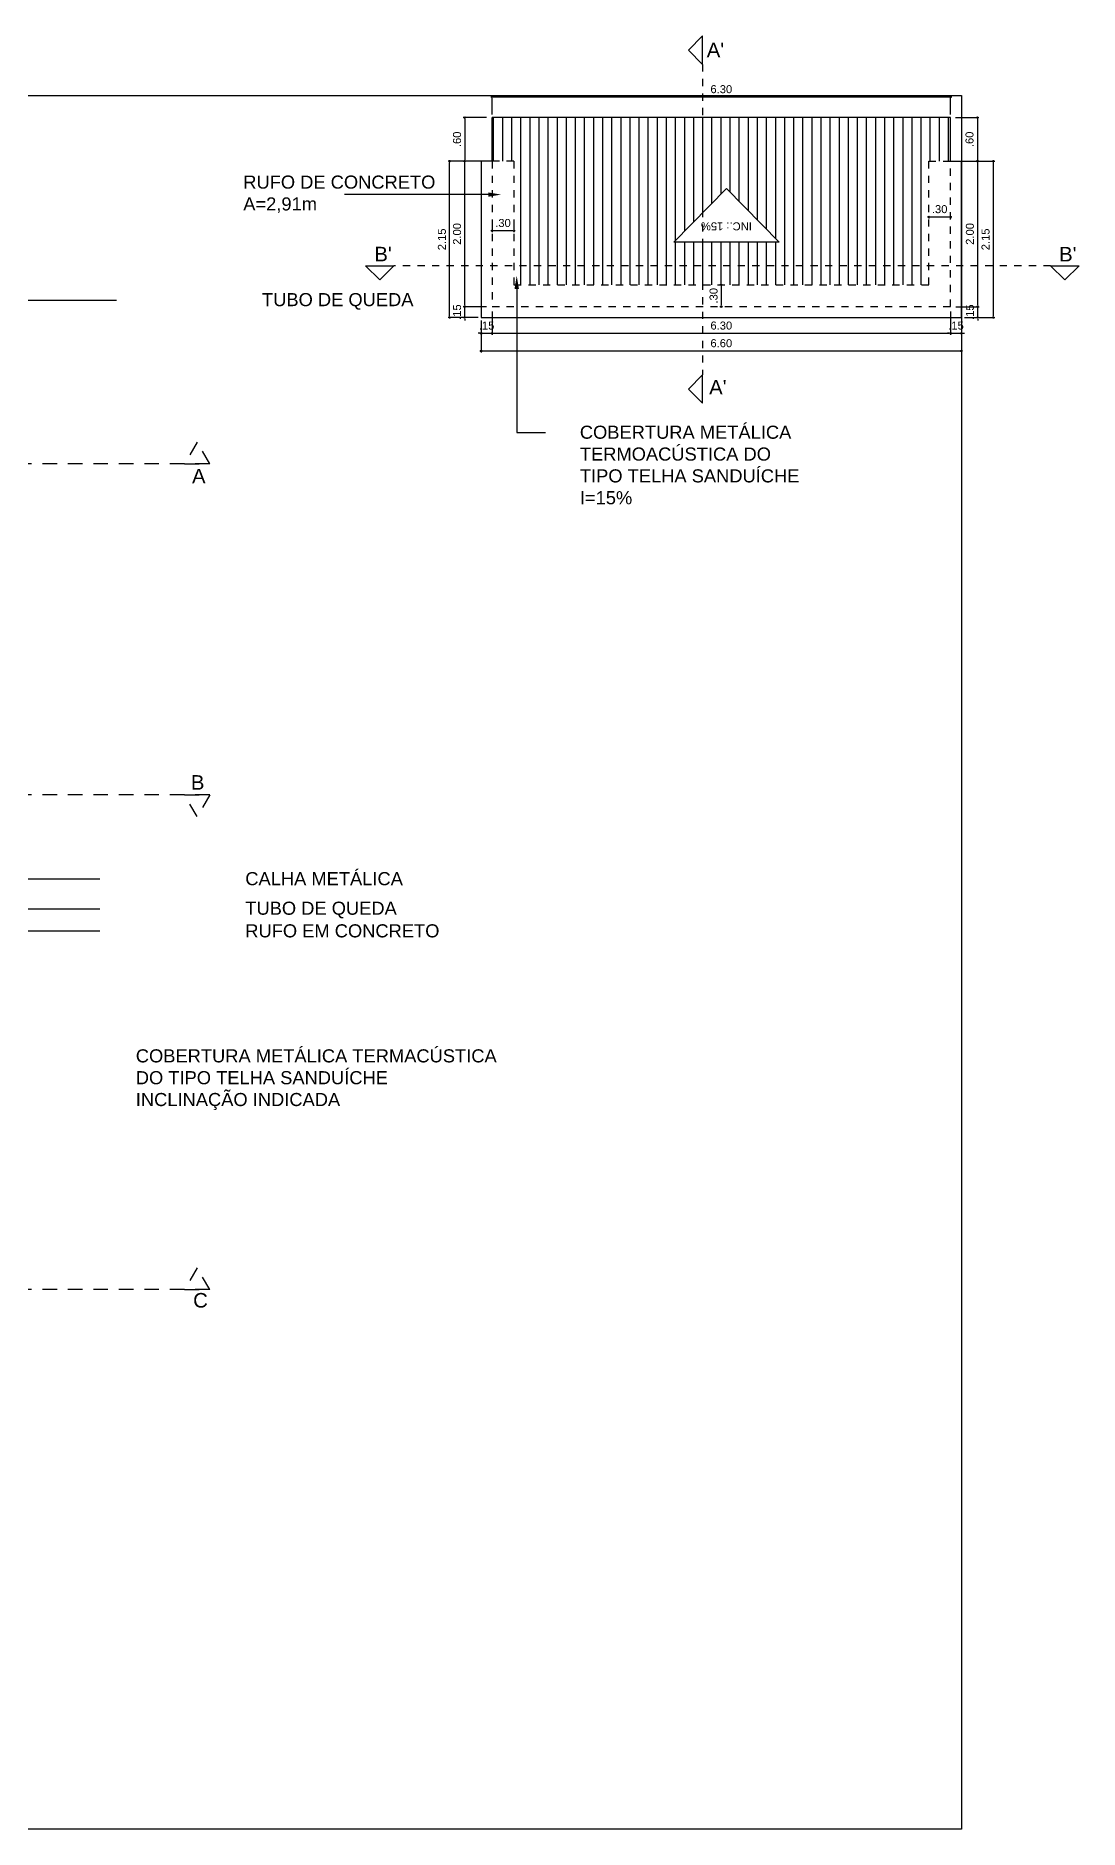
# Model space of a CAD drawing. Header units: millimetres. Extents: x 2125 to 3408, y 1171 to 1686.
# Drawn here: x 2702.28 to 2716.62, y 1438.24 to 1462.89 of the extents above; entities that cross this region are included whole.
import ezdxf
from ezdxf import colors
from ezdxf.entities.mleader import LeaderData, LeaderLine
from ezdxf.math import Vec2, Vec3

# ---------------------------------------------------------------- set-up
doc = ezdxf.new("R2010")
doc.units = ezdxf.units.MM
doc.linetypes.add('CONTORNO_QUADRO_T', pattern=[0.35, 0.2, -0.15])
doc.linetypes.add('DASHDOT', pattern=[1, 0.5, -0.25, 0, -0.25])
for name, color, linetype in [('Cobertura_Telha Cerâmica', 30, 'Continuous'), ('cotas', 7, 'Continuous'), ('linha de corte', 1, 'Continuous'), ('PAREDES', 4, 'Continuous'), ('TEXTO01', 7, 'Continuous'), ('TEXTO02', 3, 'Continuous'), ('TEXTO03', 2, 'Continuous'), ('TEXTO04', 6, 'Continuous')]:
    doc.layers.add(name, color=color, linetype=linetype)
doc.styles.add('ROMANS', font='arial.ttf')
doc.styles.get("Standard").update_dxf_attribs({"font": 'arial.ttf'})
doc.styles.add('TEXTO1', font='swissko.ttf', dxfattribs={"width": 0.6, "height": 0.1})
doc.dimstyles.new('ESCALA75', dxfattribs={"dimtxt": 0.11, "dimasz": 0.02, "dimexe": 0.02, "dimexo": 0.04, "dimgap": 0.05, "dimtad": 1, "dimzin": 4, "dimdsep": 46, "dimtxsty": 'ROMANS', "dimblk1": 'PPC', "dimblk2": 'PPC', "dimsah": 1, "dimcen": 0.02, "dimclrd": 7, "dimclre": 7, "dimclrt": 3, "dimazin": 1, "dimtfac": 1, "dimtix": 1, "dimtmove": 0, "dimatfit": 3, "dimldrblk": 'PPC', "dimfxl": 0, "dimtolj": 1, "dimtzin": 12, "dimarcsym": 0})

# ---------------------------------------------------------------- blocks, each defined once
blk = doc.blocks.new('PPC')
at = {"color": 2}
blk.add_circle((0, 0), 0.5, dxfattribs=at)
blk = doc.blocks.new('*D714')
at = {"layer": 'cotas', "color": 7, "lineweight": -2, "transparency": 16777216}
for p, q in [((2708.549, 1459.1), (2708.549, 1458.78)), ((2708.379, 1458.8), (2708.359, 1458.8)), ((2708.399, 1458.976), (2708.399, 1458.78)), ((2708.399, 1458.8), (2708.549, 1458.8)), ((2708.569, 1458.8), (2708.589, 1458.8))]:
    blk.add_line(p, q, dxfattribs=at)
at = {"layer": 'DEFPOINTS', "color": 0, "transparency": 16777216}
for p in [(2708.399, 1459.016), (2708.549, 1459.166), (2708.549, 1458.8)]:
    blk.add_point(p, dxfattribs=at)
at = {"layer": 'cotas', "color": 7, "lineweight": -2, "transparency": 16777216, "xscale": 0.02, "yscale": 0.02, "zscale": 0.02}
blk.add_blockref('PPC', (2708.399, 1458.8), dxfattribs=at)
at = {"layer": 'cotas', "color": 7, "lineweight": -2, "transparency": 16777216, "xscale": 0.02, "yscale": 0.02, "zscale": 0.02, "rotation": 180}
blk.add_blockref('PPC', (2708.549, 1458.8), dxfattribs=at)
at = {"layer": 'cotas', "color": 3, "transparency": 16777216, "insert": (2708.474, 1458.906), "char_height": 0.11, "attachment_point": 5, "style": 'ROMANS'}
blk.add_mtext('\\A1;.15', dxfattribs=at)
blk = doc.blocks.new('*D715')
at = {"layer": 'cotas', "color": 7, "lineweight": -2, "transparency": 16777216}
for p, q in [((2708.549, 1459.1), (2708.549, 1458.78)), ((2714.849, 1459.1), (2714.849, 1458.78)), ((2708.569, 1458.8), (2714.829, 1458.8))]:
    blk.add_line(p, q, dxfattribs=at)
at = {"layer": 'DEFPOINTS', "color": 0, "transparency": 16777216}
for p in [(2708.549, 1459.166), (2714.849, 1459.166), (2714.849, 1458.8)]:
    blk.add_point(p, dxfattribs=at)
at = {"layer": 'cotas', "color": 7, "lineweight": -2, "transparency": 16777216, "xscale": 0.02, "yscale": 0.02, "zscale": 0.02, "rotation": 180}
blk.add_blockref('PPC', (2708.549, 1458.8), dxfattribs=at)
at = {"layer": 'cotas', "color": 7, "lineweight": -2, "transparency": 16777216, "xscale": 0.02, "yscale": 0.02, "zscale": 0.02}
blk.add_blockref('PPC', (2714.849, 1458.8), dxfattribs=at)
at = {"layer": 'cotas', "color": 3, "transparency": 16777216, "insert": (2711.699, 1458.906), "char_height": 0.11, "attachment_point": 5, "style": 'ROMANS'}
blk.add_mtext('\\A1;6.30', dxfattribs=at)
blk = doc.blocks.new('*D716')
at = {"layer": 'cotas', "color": 7, "lineweight": -2, "transparency": 16777216}
for p, q in [((2714.849, 1459.1), (2714.849, 1458.78)), ((2714.829, 1458.8), (2714.809, 1458.8)), ((2714.849, 1458.8), (2714.999, 1458.8)), ((2714.999, 1458.976), (2714.999, 1458.78)), ((2715.019, 1458.8), (2715.039, 1458.8))]:
    blk.add_line(p, q, dxfattribs=at)
at = {"layer": 'DEFPOINTS', "color": 0, "transparency": 16777216}
for p in [(2714.849, 1459.166), (2714.999, 1459.016), (2714.999, 1458.8)]:
    blk.add_point(p, dxfattribs=at)
at = {"layer": 'cotas', "color": 7, "lineweight": -2, "transparency": 16777216, "xscale": 0.02, "yscale": 0.02, "zscale": 0.02}
blk.add_blockref('PPC', (2714.849, 1458.8), dxfattribs=at)
at = {"layer": 'cotas', "color": 7, "lineweight": -2, "transparency": 16777216, "xscale": 0.02, "yscale": 0.02, "zscale": 0.02, "rotation": 180}
blk.add_blockref('PPC', (2714.999, 1458.8), dxfattribs=at)
at = {"layer": 'cotas', "color": 3, "transparency": 16777216, "insert": (2714.924, 1458.906), "char_height": 0.11, "attachment_point": 5, "style": 'ROMANS'}
blk.add_mtext('\\A1;.15', dxfattribs=at)
blk = doc.blocks.new('*D717')
at = {"layer": 'cotas', "color": 7, "lineweight": -2, "transparency": 16777216}
for p, q in [((2708.399, 1458.857), (2708.399, 1458.537)), ((2714.999, 1458.857), (2714.999, 1458.537)), ((2708.419, 1458.557), (2714.979, 1458.557))]:
    blk.add_line(p, q, dxfattribs=at)
at = {"layer": 'DEFPOINTS', "color": 0, "transparency": 16777216}
for p in [(2708.399, 1459.016), (2714.999, 1459.016), (2714.999, 1458.557)]:
    blk.add_point(p, dxfattribs=at)
at = {"layer": 'cotas', "color": 7, "lineweight": -2, "transparency": 16777216, "xscale": 0.02, "yscale": 0.02, "zscale": 0.02, "rotation": 180}
blk.add_blockref('PPC', (2708.399, 1458.557), dxfattribs=at)
at = {"layer": 'cotas', "color": 7, "lineweight": -2, "transparency": 16777216, "xscale": 0.02, "yscale": 0.02, "zscale": 0.02}
blk.add_blockref('PPC', (2714.999, 1458.557), dxfattribs=at)
at = {"layer": 'cotas', "color": 3, "transparency": 16777216, "insert": (2711.699, 1458.663), "char_height": 0.11, "attachment_point": 5, "style": 'ROMANS'}
blk.add_mtext('\\A1;6.60', dxfattribs=at)
blk = doc.blocks.new('*D718')
at = {"layer": 'cotas', "color": 7, "lineweight": -2, "transparency": 16777216}
for p, q in [((2708.474, 1459.166), (2708.154, 1459.166)), ((2708.359, 1459.016), (2708.154, 1459.016)), ((2708.174, 1459.186), (2708.174, 1459.206)), ((2708.174, 1459.016), (2708.174, 1459.166)), ((2708.174, 1458.996), (2708.174, 1458.976))]:
    blk.add_line(p, q, dxfattribs=at)
at = {"layer": 'DEFPOINTS', "color": 0, "transparency": 16777216}
for p in [(2708.174, 1459.166), (2708.399, 1459.016), (2708.549, 1459.166)]:
    blk.add_point(p, dxfattribs=at)
at = {"layer": 'cotas', "color": 7, "lineweight": -2, "transparency": 16777216, "xscale": 0.02, "yscale": 0.02, "zscale": 0.02}
for p, rotation in [((2708.174, 1459.166), 270), ((2708.174, 1459.016), 90)]:
    blk.add_blockref('PPC', p, dxfattribs=dict(at, rotation=rotation))
at = {"layer": 'cotas', "color": 3, "transparency": 16777216, "insert": (2708.068, 1459.091), "char_height": 0.11, "attachment_point": 5, "rotation": 90, "style": 'ROMANS'}
blk.add_mtext('\\A1;.15', dxfattribs=at)
blk = doc.blocks.new('*D719')
at = {"layer": 'cotas', "color": 7, "lineweight": -2, "transparency": 16777216}
for p, q in [((2708.359, 1461.166), (2708.154, 1461.166)), ((2708.174, 1459.186), (2708.174, 1461.146)), ((2708.474, 1459.166), (2708.154, 1459.166))]:
    blk.add_line(p, q, dxfattribs=at)
at = {"layer": 'DEFPOINTS', "color": 0, "transparency": 16777216}
for p in [(2708.174, 1461.166), (2708.399, 1461.166), (2708.549, 1459.166)]:
    blk.add_point(p, dxfattribs=at)
at = {"layer": 'cotas', "color": 7, "lineweight": -2, "transparency": 16777216, "xscale": 0.02, "yscale": 0.02, "zscale": 0.02}
for p, rotation in [((2708.174, 1461.166), 90), ((2708.174, 1459.166), 270)]:
    blk.add_blockref('PPC', p, dxfattribs=dict(at, rotation=rotation))
at = {"layer": 'cotas', "color": 3, "transparency": 16777216, "insert": (2708.068, 1460.166), "char_height": 0.11, "attachment_point": 5, "rotation": 90, "style": 'ROMANS'}
blk.add_mtext('\\A1;2.00', dxfattribs=at)
blk = doc.blocks.new('*D720')
at = {"layer": 'cotas', "color": 7, "lineweight": -2, "transparency": 16777216}
for p, q in [((2708.266, 1461.166), (2707.946, 1461.166)), ((2707.966, 1459.036), (2707.966, 1461.146)), ((2708.266, 1459.016), (2707.946, 1459.016))]:
    blk.add_line(p, q, dxfattribs=at)
at = {"layer": 'DEFPOINTS', "color": 0, "transparency": 16777216}
for p in [(2707.966, 1461.166), (2708.399, 1461.166), (2708.399, 1459.016)]:
    blk.add_point(p, dxfattribs=at)
at = {"layer": 'cotas', "color": 7, "lineweight": -2, "transparency": 16777216, "xscale": 0.02, "yscale": 0.02, "zscale": 0.02}
for p, rotation in [((2707.966, 1461.166), 90), ((2707.966, 1459.016), 270)]:
    blk.add_blockref('PPC', p, dxfattribs=dict(at, rotation=rotation))
at = {"layer": 'cotas', "color": 3, "transparency": 16777216, "insert": (2707.86, 1460.091), "char_height": 0.11, "attachment_point": 5, "rotation": 90, "style": 'ROMANS'}
blk.add_mtext('\\A1;2.15', dxfattribs=at)
blk = doc.blocks.new('*D721')
at = {"layer": 'cotas', "color": 7, "lineweight": -2, "transparency": 16777216}
for p, q in [((2714.922, 1459.166), (2715.242, 1459.166)), ((2715.039, 1459.016), (2715.242, 1459.016)), ((2715.222, 1459.186), (2715.222, 1459.206)), ((2715.222, 1459.016), (2715.222, 1459.166)), ((2715.222, 1458.996), (2715.222, 1458.976))]:
    blk.add_line(p, q, dxfattribs=at)
at = {"layer": 'DEFPOINTS', "color": 0, "transparency": 16777216}
for p in [(2714.849, 1459.166), (2714.999, 1459.016), (2715.222, 1459.166)]:
    blk.add_point(p, dxfattribs=at)
at = {"layer": 'cotas', "color": 7, "lineweight": -2, "transparency": 16777216, "xscale": 0.02, "yscale": 0.02, "zscale": 0.02}
for p, rotation in [((2715.222, 1459.166), 270), ((2715.222, 1459.016), 90)]:
    blk.add_blockref('PPC', p, dxfattribs=dict(at, rotation=rotation))
at = {"layer": 'cotas', "color": 3, "transparency": 16777216, "insert": (2715.115, 1459.091), "char_height": 0.11, "attachment_point": 5, "rotation": 90, "style": 'ROMANS'}
blk.add_mtext('\\A1;.15', dxfattribs=at)
blk = doc.blocks.new('*D722')
at = {"layer": 'cotas', "color": 7, "lineweight": -2, "transparency": 16777216}
for p, q in [((2715.039, 1461.166), (2715.242, 1461.166)), ((2715.222, 1459.186), (2715.222, 1461.146)), ((2714.922, 1459.166), (2715.242, 1459.166))]:
    blk.add_line(p, q, dxfattribs=at)
at = {"layer": 'DEFPOINTS', "color": 0, "transparency": 16777216}
for p in [(2714.999, 1461.166), (2715.222, 1461.166), (2714.849, 1459.166)]:
    blk.add_point(p, dxfattribs=at)
at = {"layer": 'cotas', "color": 7, "lineweight": -2, "transparency": 16777216, "xscale": 0.02, "yscale": 0.02, "zscale": 0.02}
for p, rotation in [((2715.222, 1461.166), 90), ((2715.222, 1459.166), 270)]:
    blk.add_blockref('PPC', p, dxfattribs=dict(at, rotation=rotation))
at = {"layer": 'cotas', "color": 3, "transparency": 16777216, "insert": (2715.115, 1460.166), "char_height": 0.11, "attachment_point": 5, "rotation": 90, "style": 'ROMANS'}
blk.add_mtext('\\A1;2.00', dxfattribs=at)
blk = doc.blocks.new('*D723')
at = {"layer": 'cotas', "color": 7, "lineweight": -2, "transparency": 16777216}
for p, q in [((2715.136, 1461.166), (2715.456, 1461.166)), ((2715.436, 1461.146), (2715.436, 1459.036)), ((2715.136, 1459.016), (2715.456, 1459.016))]:
    blk.add_line(p, q, dxfattribs=at)
at = {"layer": 'DEFPOINTS', "color": 0, "transparency": 16777216}
for p in [(2714.999, 1461.166), (2714.999, 1459.016), (2715.436, 1459.016)]:
    blk.add_point(p, dxfattribs=at)
at = {"layer": 'cotas', "color": 7, "lineweight": -2, "transparency": 16777216, "xscale": 0.02, "yscale": 0.02, "zscale": 0.02}
for p, rotation in [((2715.436, 1461.166), 90), ((2715.436, 1459.016), 270)]:
    blk.add_blockref('PPC', p, dxfattribs=dict(at, rotation=rotation))
at = {"layer": 'cotas', "color": 3, "transparency": 16777216, "insert": (2715.33, 1460.091), "char_height": 0.11, "attachment_point": 5, "rotation": 90, "style": 'ROMANS'}
blk.add_mtext('\\A1;2.15', dxfattribs=at)
blk = doc.blocks.new('*D724')
at = {"layer": 'cotas', "color": 7, "lineweight": -2, "transparency": 16777216}
for p, q in [((2708.549, 1460.276), (2708.549, 1460.189)), ((2708.849, 1460.276), (2708.849, 1460.189)), ((2708.829, 1460.209), (2708.569, 1460.209))]:
    blk.add_line(p, q, dxfattribs=at)
at = {"layer": 'DEFPOINTS', "color": 0, "transparency": 16777216}
for p in [(2708.549, 1460.316), (2708.849, 1460.316), (2708.549, 1460.209)]:
    blk.add_point(p, dxfattribs=at)
at = {"layer": 'cotas', "color": 7, "lineweight": -2, "transparency": 16777216, "xscale": 0.02, "yscale": 0.02, "zscale": 0.02, "rotation": 180}
blk.add_blockref('PPC', (2708.549, 1460.209), dxfattribs=at)
at = {"layer": 'cotas', "color": 7, "lineweight": -2, "transparency": 16777216, "xscale": 0.02, "yscale": 0.02, "zscale": 0.02}
blk.add_blockref('PPC', (2708.849, 1460.209), dxfattribs=at)
at = {"layer": 'cotas', "color": 3, "transparency": 16777216, "insert": (2708.699, 1460.316), "char_height": 0.11, "attachment_point": 5, "style": 'ROMANS'}
blk.add_mtext('\\A1;.30', dxfattribs=at)
blk = doc.blocks.new('*D725')
at = {"layer": 'cotas', "color": 7, "lineweight": -2, "transparency": 16777216}
for p, q in [((2714.549, 1460.4), (2714.549, 1460.38)), ((2714.569, 1460.4), (2714.829, 1460.4)), ((2714.849, 1460.4), (2714.849, 1460.38))]:
    blk.add_line(p, q, dxfattribs=at)
at = {"layer": 'DEFPOINTS', "color": 0, "transparency": 16777216}
for p in [(2714.549, 1460.434), (2714.849, 1460.434), (2714.849, 1460.4)]:
    blk.add_point(p, dxfattribs=at)
at = {"layer": 'cotas', "color": 7, "lineweight": -2, "transparency": 16777216, "xscale": 0.02, "yscale": 0.02, "zscale": 0.02, "rotation": 180}
blk.add_blockref('PPC', (2714.549, 1460.4), dxfattribs=at)
at = {"layer": 'cotas', "color": 7, "lineweight": -2, "transparency": 16777216, "xscale": 0.02, "yscale": 0.02, "zscale": 0.02}
blk.add_blockref('PPC', (2714.849, 1460.4), dxfattribs=at)
at = {"layer": 'cotas', "color": 3, "transparency": 16777216, "insert": (2714.699, 1460.506), "char_height": 0.11, "attachment_point": 5, "style": 'ROMANS'}
blk.add_mtext('\\A1;.30', dxfattribs=at)
blk = doc.blocks.new('*D726')
at = {"layer": 'cotas', "color": 7, "lineweight": -2, "transparency": 16777216}
for p, q in [((2711.699, 1459.466), (2711.679, 1459.466)), ((2711.699, 1459.446), (2711.699, 1459.186)), ((2711.699, 1459.166), (2711.679, 1459.166))]:
    blk.add_line(p, q, dxfattribs=at)
at = {"layer": 'DEFPOINTS', "color": 0, "transparency": 16777216}
for p in [(2711.699, 1459.466), (2711.699, 1459.166), (2711.699, 1459.166)]:
    blk.add_point(p, dxfattribs=at)
at = {"layer": 'cotas', "color": 7, "lineweight": -2, "transparency": 16777216, "xscale": 0.02, "yscale": 0.02, "zscale": 0.02}
for p, rotation in [((2711.699, 1459.466), 90), ((2711.699, 1459.166), 270)]:
    blk.add_blockref('PPC', p, dxfattribs=dict(at, rotation=rotation))
at = {"layer": 'cotas', "color": 3, "transparency": 16777216, "insert": (2711.593, 1459.316), "char_height": 0.11, "attachment_point": 5, "rotation": 90, "style": 'ROMANS'}
blk.add_mtext('\\A1;.30', dxfattribs=at)
blk = doc.blocks.new('*D727')
at = {"layer": 'cotas', "color": 7, "lineweight": -2, "transparency": 16777216}
for p, q in [((2708.549, 1461.806), (2708.549, 1462.069)), ((2708.569, 1462.049), (2714.829, 1462.049)), ((2714.849, 1461.806), (2714.849, 1462.069))]:
    blk.add_line(p, q, dxfattribs=at)
at = {"layer": 'DEFPOINTS', "color": 0, "transparency": 16777216}
for p in [(2714.849, 1462.049), (2708.549, 1461.766), (2714.849, 1461.766)]:
    blk.add_point(p, dxfattribs=at)
at = {"layer": 'cotas', "color": 7, "lineweight": -2, "transparency": 16777216, "xscale": 0.02, "yscale": 0.02, "zscale": 0.02, "rotation": 180}
blk.add_blockref('PPC', (2708.549, 1462.049), dxfattribs=at)
at = {"layer": 'cotas', "color": 7, "lineweight": -2, "transparency": 16777216, "xscale": 0.02, "yscale": 0.02, "zscale": 0.02}
blk.add_blockref('PPC', (2714.849, 1462.049), dxfattribs=at)
at = {"layer": 'cotas', "color": 3, "transparency": 16777216, "insert": (2711.699, 1462.155), "char_height": 0.11, "attachment_point": 5, "style": 'ROMANS'}
blk.add_mtext('\\A1;6.30', dxfattribs=at)
blk = doc.blocks.new('*D728')
at = {"layer": 'cotas', "color": 7, "lineweight": -2, "transparency": 16777216}
for p, q in [((2708.474, 1461.766), (2708.154, 1461.766)), ((2708.174, 1461.746), (2708.174, 1461.186)), ((2708.474, 1461.166), (2708.154, 1461.166))]:
    blk.add_line(p, q, dxfattribs=at)
at = {"layer": 'DEFPOINTS', "color": 0, "transparency": 16777216}
for p in [(2708.549, 1461.766), (2708.174, 1461.166), (2708.549, 1461.166)]:
    blk.add_point(p, dxfattribs=at)
at = {"layer": 'cotas', "color": 7, "lineweight": -2, "transparency": 16777216, "xscale": 0.02, "yscale": 0.02, "zscale": 0.02}
for p, rotation in [((2708.174, 1461.766), 90), ((2708.174, 1461.166), 270)]:
    blk.add_blockref('PPC', p, dxfattribs=dict(at, rotation=rotation))
at = {"layer": 'cotas', "color": 3, "transparency": 16777216, "insert": (2708.068, 1461.466), "char_height": 0.11, "attachment_point": 5, "rotation": 90, "style": 'ROMANS'}
blk.add_mtext('\\A1;.60', dxfattribs=at)
blk = doc.blocks.new('*D729')
at = {"layer": 'cotas', "color": 7, "lineweight": -2, "transparency": 16777216}
for p, q in [((2714.917, 1461.766), (2715.237, 1461.766)), ((2715.217, 1461.746), (2715.217, 1461.186)), ((2714.917, 1461.166), (2715.237, 1461.166))]:
    blk.add_line(p, q, dxfattribs=at)
at = {"layer": 'DEFPOINTS', "color": 0, "transparency": 16777216}
for p in [(2714.849, 1461.766), (2714.849, 1461.166), (2715.217, 1461.166)]:
    blk.add_point(p, dxfattribs=at)
at = {"layer": 'cotas', "color": 7, "lineweight": -2, "transparency": 16777216, "xscale": 0.02, "yscale": 0.02, "zscale": 0.02}
for p, rotation in [((2715.217, 1461.766), 90), ((2715.217, 1461.166), 270)]:
    blk.add_blockref('PPC', p, dxfattribs=dict(at, rotation=rotation))
at = {"layer": 'cotas', "color": 3, "transparency": 16777216, "insert": (2715.11, 1461.466), "char_height": 0.11, "attachment_point": 5, "rotation": 90, "style": 'ROMANS'}
blk.add_mtext('\\A1;.60', dxfattribs=at)

msp = doc.modelspace()

# ---------------------------------------------------------------- hatches: boundary and pattern name
h = msp.add_hatch()
h.set_pattern_fill('LINE', color=40, angle=450)
h.set_pattern_definition([(90, (3567.82074, 1433.12828), (-0.125, 4e-17), [])])
h.paths.add_polyline_path([(2708.8488, 1459.7282), (2711.441, 1459.7282), (2711.441, 1460.0535), (2711.0464, 1460.0535), (2711.441, 1460.4544), (2711.441, 1461.7664), (2708.5488, 1461.7664), (2708.5488, 1461.1664), (2708.8488, 1461.1664)])
h.paths.add_polyline_path([(2708.8488, 1459.4664), (2711.441, 1459.4664), (2711.441, 1459.7282), (2708.8488, 1459.7282)])
h.paths.add_polyline_path([(2711.441, 1459.4664), (2714.5488, 1459.4664), (2714.5488, 1459.7282), (2711.441, 1459.7282)])
h.paths.add_polyline_path([(2712.4954, 1460.0535), (2711.441, 1460.0535), (2711.441, 1459.7282), (2714.5488, 1459.7282), (2714.5488, 1461.1664), (2714.8488, 1461.1664), (2714.8488, 1461.7664), (2711.441, 1461.7664), (2711.441, 1460.4544), (2711.7709, 1460.7895)])

# ---------------------------------------------------------------- linework, layer by layer
at = {"linetype": 'Continuous'}
for p, q in [((2654.5588, 1462.0689), (2714.9988, 1462.0689)), ((2714.9988, 1438.2389), (2654.5588, 1438.2389))]:
    msp.add_line(p, q, dxfattribs=at)
at = {"color": 1}
for p, q in [((2714.8488, 1461.7664), (2708.5488, 1461.7664)), ((2708.5488, 1461.1664), (2708.5488, 1461.7664)), ((2714.8488, 1461.1664), (2714.8488, 1461.7664))]:
    msp.add_line(p, q, dxfattribs=at)
at = {"layer": 'Cobertura_Telha Cerâmica', "ltscale": 0.0001}
msp.add_lwpolyline([(2711.7709, 1460.7895), (2712.4954, 1460.0535), (2711.0464, 1460.0535)], close=True, dxfattribs=at)
at = {"layer": 'cotas'}
msp.add_line((2714.9988, 1462.0689), (2714.9988, 1438.2389), dxfattribs=at)
at = {"layer": 'linha de corte', "linetype": 'CONTORNO_QUADRO_T'}
for p, q in [((2704.6709, 1457.0045), (2652.3467, 1457.0045)), ((2704.6709, 1452.4566), (2652.3467, 1452.4566)), ((2704.6709, 1445.6548), (2652.3467, 1445.6548))]:
    msp.add_line(p, q, dxfattribs=at)
for points in [[(2704.4977, 1457.3045), (2704.3245, 1457.0045), (2704.6709, 1457.0045)], [(2704.4977, 1452.1566), (2704.3245, 1452.4566), (2704.6709, 1452.4566)], [(2704.4977, 1445.9548), (2704.3245, 1445.6548), (2704.6709, 1445.6548)]]:
    msp.add_lwpolyline(points, close=True, dxfattribs=at)
at = {"layer": 'PAREDES', "linetype": 'Continuous', "ltscale": 0.0001}
for p, q in [((2708.3988, 1461.1664), (2708.3988, 1459.0164)), ((2708.5488, 1461.1664), (2708.3988, 1461.1664)), ((2714.8488, 1461.1664), (2714.9988, 1461.1664)), ((2714.9988, 1459.0164), (2714.9988, 1461.1664)), ((2708.3988, 1459.0164), (2714.9988, 1459.0164))]:
    msp.add_line(p, q, dxfattribs=at)
at = {"layer": 'TEXTO02', "color": 2, "linetype": 'DASHDOT', "ltscale": 0.01}
for p, q in [((2711.441, 1462.4971), (2711.441, 1458.2293)), ((2708.5488, 1461.1664), (2708.5488, 1459.1664)), ((2708.8488, 1461.1664), (2708.5488, 1461.1664)), ((2708.8488, 1461.1664), (2708.8488, 1459.4664)), ((2714.5488, 1459.4664), (2714.5488, 1461.1664)), ((2714.5488, 1461.1664), (2714.8488, 1461.1664)), ((2714.8488, 1459.1664), (2714.8488, 1461.1664)), ((2716.2241, 1459.7282), (2707.2013, 1459.7282)), ((2708.8488, 1459.4664), (2714.5488, 1459.4664)), ((2708.5488, 1459.1664), (2714.8488, 1459.1664))]:
    msp.add_line(p, q, dxfattribs=at)
at = {"layer": 'TEXTO03', "linetype": 'ByBlock', "lineweight": -2, "ltscale": 0.0001}
msp.add_line((2708.8879, 1457.437), (2709.2828, 1457.437), dxfattribs=at)
for points in [[(2708.4955, 1460.7069), (2706.5214, 1460.7069)], [(2708.8879, 1459.4112), (2708.8879, 1457.437)]]:
    msp.add_lwpolyline(points, dxfattribs=at)
at = {"layer": 'TEXTO03', "ltscale": 0.0001}
for points in [[(2708.4955, 1460.7369), (2708.6755, 1460.7069), (2708.4955, 1460.6769)], [(2708.8579, 1459.4112), (2708.8879, 1459.5912), (2708.9179, 1459.4112)]]:
    msp.add_solid(points, dxfattribs=at)
at = {"layer": 'TEXTO04'}
for points in [[(2711.2468, 1462.6928), (2711.441, 1462.4971), (2711.441, 1462.8885)], [(2707.0056, 1459.534), (2706.81, 1459.7282), (2707.2013, 1459.7282)], [(2716.4198, 1459.534), (2716.2241, 1459.7282), (2716.6155, 1459.7282)], [(2711.2468, 1458.0336), (2711.441, 1457.8379), (2711.441, 1458.2293)]]:
    msp.add_lwpolyline(points, close=True, dxfattribs=at)

# ---------------------------------------------------------------- texts
at = {"layer": 'linha de corte', "ltscale": 0.0001, "char_height": 0.12, "width": 0.619452, "attachment_point": 1, "style": 'TEXTO1'}
for s, insert in [("{\\fSansSerif|b0|i0|c2|p2;\\H1.6667x;\\W1;A'}", (2711.4986, 1462.7945)), ("{\\fSansSerif|b0|i0|c2|p2;\\H1.6667x;\\W1;B'}", (2706.9314, 1459.989)), ("{\\fSansSerif|b0|i0|c2|p2;\\H1.6667x;\\W1;B'}", (2716.3405, 1459.9879)), ("{\\fSansSerif|b0|i0|c2|p2;\\H1.6667x;\\W1;A'}", (2711.5317, 1458.1593)), ('{\\fSansSerif|b0|i0|c2|p2;\\H1.6667x;\\W1;A}', (2704.4259, 1456.9368)), ('{\\fSansSerif|b0|i0|c2|p2;\\H1.6667x;\\W1;B}', (2704.4106, 1452.7265)), ('{\\fSansSerif|b0|i0|c2|p2;\\H1.6667x;\\W1;C}', (2704.4414, 1445.6083))]:
    msp.add_mtext(s, dxfattribs=dict(at, insert=insert))
at = {"layer": 'TEXTO01', "insert": (2711.7688, 1460.2712), "char_height": 0.11, "width": 3.346528, "attachment_point": 5, "rotation": 180, "style": 'ROMANS'}
msp.add_mtext('{\\C7;INC.: 15%}', dxfattribs=at)
at = {"layer": 'TEXTO03', "ltscale": 0.0001, "char_height": 0.18, "attachment_point": 1}
for s, insert in [('RUFO DE CONCRETO\\PA=2,91m', (2705.1301, 1460.9685)), ('COBERTURA METÁLICA\\PTERMOACÚSTICA DO \\PTIPO TELHA SANDUÍCHE\\PI=15%', (2709.755, 1457.5303))]:
    msp.add_mtext(s, dxfattribs=dict(at, insert=insert))

# ---------------------------------------------------------------- dimensions: what is measured, and where the dimension line sits
at = {"layer": 'cotas'}
for base, p1, p2, picture, middle in [((2714.8488, 1462.0489), (2708.5488, 1461.7664), (2714.8488, 1461.7664), '*D727', (2711.6988, 1462.1551)), ((2714.8488, 1460.4001), (2714.5488, 1460.4343), (2714.8488, 1460.4343), '*D725', (2714.6988, 1460.5063)), ((2708.5488, 1460.2094), (2708.8488, 1460.3164), (2708.5488, 1460.3164), '*D724', (2708.6988, 1460.3156)), ((2708.5488, 1458.7999), (2708.3988, 1459.0164), (2708.5488, 1459.1664), '*D714', (2708.4738, 1458.9061)), ((2714.9988, 1458.5568), (2708.3988, 1459.0164), (2714.9988, 1459.0164), '*D717', (2711.6988, 1458.663)), ((2714.8488, 1458.7999), (2708.5488, 1459.1664), (2714.8488, 1459.1664), '*D715', (2711.6988, 1458.9061)), ((2714.9988, 1458.7999), (2714.8488, 1459.1664), (2714.9988, 1459.0164), '*D716', (2714.9238, 1458.9061))]:
    dim = msp.add_linear_dim(base=base, p1=p1, p2=p2, dimstyle='ESCALA75', dxfattribs=at)
    dim.commit()
    dim.dimension.update_dxf_attribs({"geometry": picture, "text_midpoint": middle})
for base, p1, p2, picture, middle in [((2708.1743, 1461.1664), (2708.5488, 1461.7664), (2708.5488, 1461.1664), '*D728', (2708.0682, 1461.4664)), ((2715.2165, 1461.1664), (2714.8488, 1461.7664), (2714.8488, 1461.1664), '*D729', (2715.1104, 1461.4664)), ((2707.9662, 1461.1664), (2708.3988, 1459.0164), (2708.3988, 1461.1664), '*D720', (2707.8601, 1460.0914)), ((2708.1743, 1461.1664), (2708.5488, 1459.1664), (2708.3988, 1461.1664), '*D719', (2708.0682, 1460.1664)), ((2715.2215, 1461.1664), (2714.8488, 1459.1664), (2714.9988, 1461.1664), '*D722', (2715.1154, 1460.1664)), ((2715.4363, 1459.0164), (2714.9988, 1461.1664), (2714.9988, 1459.0164), '*D723', (2715.3301, 1460.0914)), ((2711.6988, 1459.1664), (2711.6988, 1459.4664), (2711.6988, 1459.1664), '*D726', (2711.5926, 1459.3164)), ((2708.1743, 1459.1664), (2708.3988, 1459.0164), (2708.5488, 1459.1664), '*D718', (2708.0682, 1459.0914)), ((2715.2215, 1459.1664), (2714.9988, 1459.0164), (2714.8488, 1459.1664), '*D721', (2715.1154, 1459.0914))]:
    dim = msp.add_linear_dim(base=base, p1=p1, p2=p2, angle=90, dimstyle='ESCALA75', dxfattribs=at)
    dim.commit()
    dim.dimension.update_dxf_attribs({"geometry": picture, "text_midpoint": middle})

# ---------------------------------------------------------------- leaders
at = {"layer": 'TEXTO03', "ltscale": 0.0001}
ml = msp.add_multileader_mtext('Standard', dxfattribs=at)
ml.set_content('TUBO DE QUEDA', color=256)
ml.set_leader_properties(color=256)
ml.build(insert=Vec2(0, 0))
ml.multileader.update_dxf_attribs({"arrow_head_size": 0.18})
ctx = ml.context
ctx.base_point, ctx.char_height, ctx.arrow_head_size, ctx.plane_origin = Vec3(2703.3875, 1459.2559), 0.18, 0.18, Vec3(2702.2784, 1461.171)
notes = []
notes.append((ctx, [(0, (1, 1, 0), (2702.2784, 1459.2559), (1, 0), 1.1091, [(0, [(2700.6124, 1459.2572)], 0, [])])]))
ctx.mtext.insert, ctx.mtext.flow_direction = Vec3(2705.3875, 1459.3529), 5
ml = msp.add_multileader_mtext('Standard', dxfattribs=at)
ml.set_content('CALHA METÁLICA', color=256)
ml.set_leader_properties(color=256)
ml.build(insert=Vec2(0, 0))
ml.multileader.update_dxf_attribs({"arrow_head_size": 0.18})
ctx = ml.context
ctx.base_point, ctx.char_height, ctx.arrow_head_size, ctx.plane_origin = Vec3(2703.158, 1451.3021), 0.18, 0.18, Vec3(2700.4624, 1451.4521)
notes.append((ctx, [(0, (1, 1, 0), (2702.2683, 1451.3021), (1, 0), 0.8898, [(0, [(2700.4624, 1451.3033)], 0, [])])]))
ctx.mtext.insert, ctx.mtext.flow_direction = Vec3(2705.158, 1451.3937), 5
ml = msp.add_multileader_mtext('Standard', dxfattribs=at)
ml.set_content('COBERTURA METÁLICA TERMACÚSTICA\\PDO TIPO TELHA SANDUÍCHE\\PINCLINAÇÃO INDICADA', color=256)
ml.set_leader_properties(color=256)
ml.build(insert=Vec2(0, 0))
ml.multileader.update_dxf_attribs({"arrow_head_size": 0.18})
ctx = ml.context
ctx.base_point, ctx.char_height, ctx.arrow_head_size, ctx.plane_origin = Vec3(2701.6536, 1448.8422), 0.18, 0.18, Vec3(2699.1703, 1450.9963)
notes.append((ctx, [(0, (1, 1, 0), (2699.1703, 1448.8422), (1, 0), 2.4833, [(0, [(2699.1703, 1450.9963)], 0, [])])]))
ctx.mtext.insert, ctx.mtext.flow_direction = Vec3(2703.6536, 1448.958), 5
ml = msp.add_multileader_mtext('Standard', dxfattribs=at)
ml.set_content('TUBO DE QUEDA', color=256)
ml.set_leader_properties(color=256)
ml.build(insert=Vec2(0, 0))
ml.multileader.update_dxf_attribs({"arrow_head_size": 0.18})
ctx = ml.context
ctx.base_point, ctx.char_height, ctx.arrow_head_size, ctx.plane_origin = Vec3(2703.158, 1450.8905), 0.18, 0.18, Vec3(2702.1685, 1452.8056)
notes.append((ctx, [(0, (1, 1, 0), (2702.1685, 1450.8905), (1, 0), 0.9896, [(0, [(2700.5025, 1450.8918)], 0, [])])]))
ctx.mtext.insert, ctx.mtext.flow_direction = Vec3(2705.158, 1450.9875), 5
ml = msp.add_multileader_mtext('Standard', dxfattribs=at)
ml.set_content('RUFO EM CONCRETO', color=256)
ml.set_leader_properties(color=256)
ml.build(insert=Vec2(0, 0))
ml.multileader.update_dxf_attribs({"arrow_head_size": 0.18})
ctx = ml.context
ctx.base_point, ctx.char_height, ctx.arrow_head_size, ctx.plane_origin = Vec3(2703.158, 1450.5849), 0.18, 0.18, Vec3(2700.0447, 1450.5851)
notes.append((ctx, [(0, (1, 1, 0), (2701.4825, 1450.5849), (1, 0), 1.6756, [(0, [(2700.0447, 1450.5851)], 0, [])])]))
ctx.mtext.insert, ctx.mtext.flow_direction = Vec3(2705.158, 1450.6765), 5
for ctx, leaders in notes:
    for number, flags, end, landing, length, lines in leaders:
        leader = LeaderData()
        leader.index, (leader.has_last_leader_line, leader.has_dogleg_vector, leader.attachment_direction) = number, flags
        leader.last_leader_point, leader.dogleg_vector, leader.dogleg_length = Vec3(end), Vec3(landing), length
        for number, points, colour, breaks in lines:
            line = LeaderLine()
            line.index, line.vertices, line.color, line.breaks = number, Vec3.list(points), colors.encode_raw_color(colour), breaks
            leader.lines.append(line)
        ctx.leaders.append(leader)

doc.saveas('drawing.dxf')
